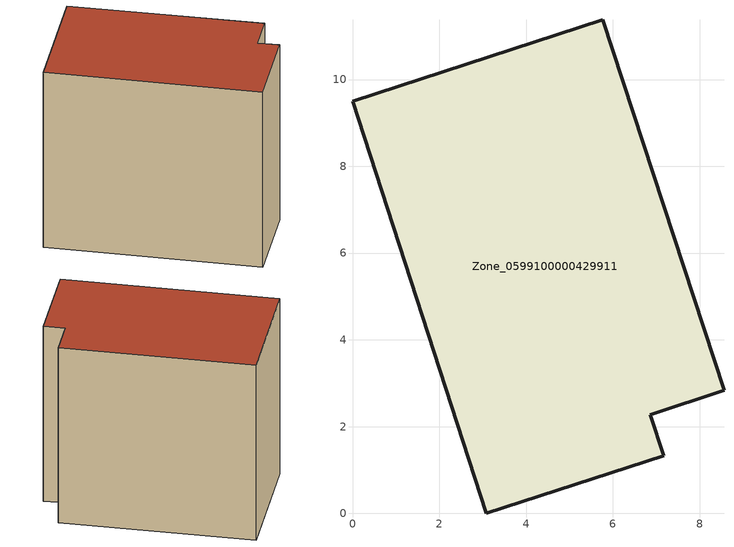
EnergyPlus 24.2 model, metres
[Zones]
Zone_0599100000429911
 floor ground (C_G): 0,9.5 5.77,11.38 8.56,2.83 6.87,2.28 7.17,1.33 3.09,0 z2.87
 wall outside (C_F): 5.77,11.38 0,9.5 3.09,0 7.17,1.33 6.87,2.28 8.56,2.83 5.77,11.38 z2.87:11.91
 roof outside (C_R): 0,9.5 3.09,0 7.17,1.33 6.87,2.28 8.56,2.83 5.77,11.38 z11.91
[BUILDING]
Pand.0599100000429911: North Axis=0; Terrain=City; Loads Convergence Tolerance Value=0.04; Temperature Convergence Tolerance Value=0.4; Solar Distribution=FullExterior; Maximum Number of Warmup Days=25; Minimum Number of Warmup Days=1
[Site:Location]
Rotterdam.The.Hague.AP_ZH_NLD Design_Conditions: Latitude=51.96; Longitude=4.45; Time Zone=1; Elevation=-4.5
[SITE:GROUNDTEMPERATURE:BUILDINGSURFACE]
18, 18, 18, 18, 18, 18, 18, 18, 18, 18, 18, 18
[MATERIAL] Thermal Absorptance=0.9; Solar Absorptance=0.7; Visible Absorptance=0.7
Name | Roughness | Thickness | Conductivity | Density | Specific Heat
G.TI.2006-2014 | MediumSmooth | 0.15 | 0.06 | 540 | 1210
F.TI.2006-2014 | Rough | 0.3 | 0.12 | 1920 | 840
R.TI.2006-2014 | MediumRough | 0.2 | 0.08 | 1500 | 1000
[CONSTRUCTION]
C_G: G.TI.2006-2014
C_F: F.TI.2006-2014
C_R: R.TI.2006-2014
[ZONE]
Zone_0599100000429911: Type=1; Multiplier=1; Ceiling Height=Autocalculate; Volume=Autocalculate; Floor Area=autocalculate; Part of Total Floor Area=Yes
[ZONEINFILTRATION:DESIGNFLOWRATE]
Infil_Zone_0599100000429911: Zone or ZoneList or Space or SpaceList=Zone_0599100000429911; Schedule=AlwaysOn; Design Flow Rate Calculation Method=Flow/Area; Flow Rate per Floor Area=0.0015; Constant Term Coefficient=1; Temperature Term Coefficient=0; Velocity Term Coefficient=0; Velocity Squared Term Coefficient=0
[HVACTEMPLATE:ZONE:IDEALLOADSAIRSYSTEM]
Zone_0599100000429911: Maximum Heating Supply Air Temperature=50; Minimum Cooling Supply Air Temperature=13; Maximum Heating Supply Air Humidity Ratio=0.0156; Minimum Cooling Supply Air Humidity Ratio=0.0077; Heating Limit=NoLimit; Cooling Limit=NoLimit; Dehumidification Control Type=ConstantSensibleHeatRatio; Cooling Sensible Heat Ratio=0.7; Dehumidification Setpoint=60; Humidification Control Type=None; Humidification Setpoint=30; Outdoor Air Method=None; Outdoor Air Flow Rate per Person=0.00944; Outdoor Air Flow Rate per Zone Floor Area=0; Outdoor Air Flow Rate per Zone=0; Demand Controlled Ventilation Type=None; Outdoor Air Economizer Type=NoEconomizer; Heat Recovery Type=None; Sensible Heat Recovery Effectiveness=0.7; Latent Heat Recovery Effectiveness=0.65
[ZONECONTROL:THERMOSTAT]
ThermostatControl_Zone_0599100000429911: Zone or ZoneList=Zone_0599100000429911; Control Type Schedule=DualSetpointControlType; Control 1=Thermostat_Zone_0599100000429911; Temperature Difference Between Cutout And Setpoint=0
[THERMOSTATSETPOINT:DUALSETPOINT]
Thermostat_Zone_0599100000429911: Heating Setpoint Temperature Schedule=HeatingSetpoint_Zone_0599100000429911; Cooling Setpoint Temperature Schedule=CoolingSetpoint_Zone_0599100000429911
[SCHEDULE:COMPACT]
HeatingSetpoint_Zone_0599100000429911: Through: 12/31, For: AllDays, Until: 24:00, 21
CoolingSetpoint_Zone_0599100000429911: Through: 12/31, For: AllDays, Until: 24:00, 24
DualSetpointControlType: Through: 12/31, For: AllDays, Until: 24:00, 4
AlwaysOn: Through: 12/31, For: AllDays, Until: 24:00, 1
